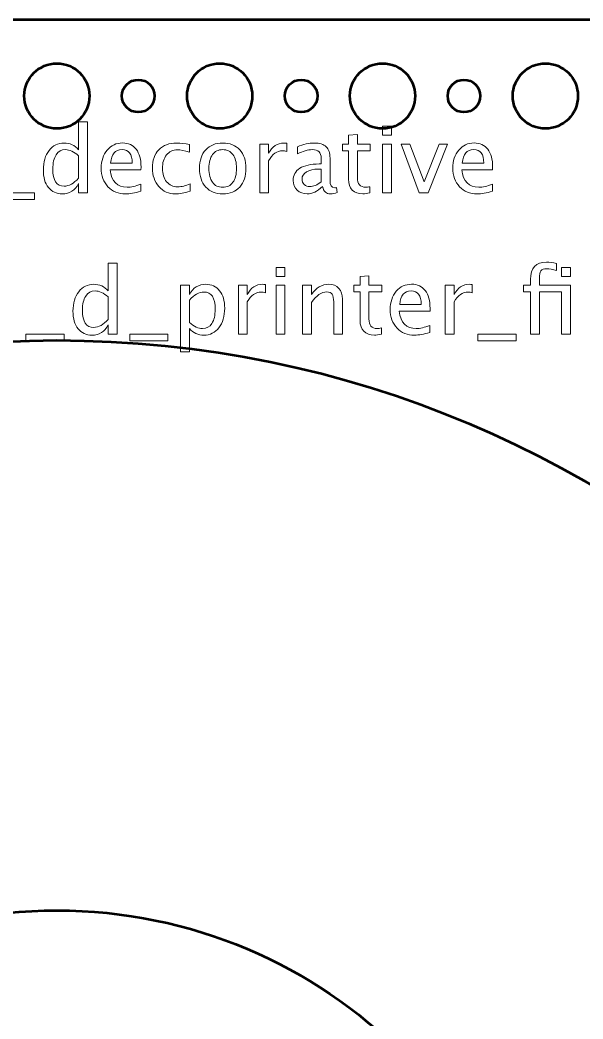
# Model space of a CAD drawing. Header units: centimetres. Extents: x -42.2 to 35.5, y -42.7 to 42.2.
# Drawn here: x -15.34 to -10.15, y -26.5 to -17.3 of the extents above; entities that cross this region are included whole.
import ezdxf

# ---------------------------------------------------------------- set-up
doc = ezdxf.new("R2010")
doc.units = ezdxf.units.CM
doc.header["$MEASUREMENT"] = 0
doc.layers.add('Layer 1', color=7, linetype='Continuous')

msp = doc.modelspace()

# ---------------------------------------------------------------- linework, layer by layer
at = {"layer": 'Layer 1', "lineweight": 53}
for centre, major_axis in [((-14.99999, -18.00001), (0, 0.30001)), ((-13.49999, -18.00001), (0, 0.30001)), ((-11.99999, -18.00001), (0, 0.30001)), ((-10.49999, -18.00001), (0, 0.30001)), ((-14.25, -18), (0, 0.15)), ((-12.75, -18), (0, 0.15)), ((-11.25, -18), (0, 0.15))]:
    msp.add_ellipse(centre, major_axis=major_axis, ratio=1, dxfattribs=at)
at = {"layer": 'Layer 1', "color": 5, "lineweight": 53}
for major_axis in [(0, 9.75), (0, 4.5)]:
    msp.add_ellipse((-15, -30), major_axis=major_axis, ratio=1, dxfattribs=at)
at = {"layer": 'Layer 1', "lineweight": 53}
msp.add_open_spline([(-27.7, -42.2), (-27.7, -42.2), (-27.7, -17.8), (-27.7, -17.8), (-27.7, -17.8), (-27.7, -17.52386), (-27.47614, -17.3), (-27.2, -17.3), (-27.2, -17.3), (-27.2, -17.3), (-2.8, -17.3), (-2.8, -17.3), (-2.8, -17.3), (-2.52386, -17.3), (-2.3, -17.52386), (-2.3, -17.8), (-2.3, -17.8), (-2.3, -17.8), (-2.3, -42.2), (-2.3, -42.2), (-2.3, -42.2), (-2.3, -42.47614), (-2.52386, -42.7), (-2.8, -42.7), (-2.8, -42.7), (-2.8, -42.7), (-27.2, -42.7), (-27.2, -42.7), (-27.2, -42.7), (-27.47614, -42.7), (-27.7, -42.47614), (-27.7, -42.2)], degree=3, knots=[0, 0, 0, 0, 0.1111111, 0.1111111, 0.1111111, 0.1111111, 0.2222222, 0.2222222, 0.2222222, 0.2222222, 0.3333333, 0.3333333, 0.3333333, 0.3333333, 0.4444444, 0.4444444, 0.4444444, 0.4444444, 0.5555556, 0.5555556, 0.5555556, 0.5555556, 0.6666667, 0.6666667, 0.6666667, 0.6666667, 0.7777778, 0.7777778, 0.7777778, 0.7777778, 1, 1, 1, 1], dxfattribs=at)
at = {"layer": 'Layer 1', "color": 5, "lineweight": 9}
for points, knots in [([(-14.80026, -18.89126), (-14.80026, -18.89126), (-14.80026, -18.80702), (-14.80026, -18.80702), (-14.80026, -18.80702), (-14.83342, -18.86995), (-14.88337, -18.90142), (-14.95012, -18.90142), (-14.95012, -18.90142), (-15.0043, -18.90142), (-15.04692, -18.88181), (-15.07796, -18.84244), (-15.07796, -18.84244), (-15.10901, -18.80307), (-15.12453, -18.7493), (-15.12453, -18.68114), (-15.12453, -18.68114), (-15.12453, -18.60664), (-15.10689, -18.54667), (-15.07175, -18.50123), (-15.07175, -18.50123), (-15.03648, -18.45593), (-14.99019, -18.43321), (-14.93276, -18.43321), (-14.93276, -18.43321), (-14.87956, -18.43321), (-14.83525, -18.45353), (-14.80026, -18.49431), (-14.80026, -18.49431), (-14.80026, -18.49431), (-14.80026, -18.23848), (-14.80026, -18.23848), (-14.80026, -18.23848), (-14.80026, -18.23848), (-14.71897, -18.23848), (-14.71897, -18.23848), (-14.71897, -18.23848), (-14.71897, -18.23848), (-14.71897, -18.89126), (-14.71897, -18.89126), (-14.71897, -18.89126), (-14.71897, -18.89126), (-14.80026, -18.89126), (-14.80026, -18.89126)], [0, 0, 0, 0, 0.0833333, 0.0833333, 0.0833333, 0.0833333, 0.1666667, 0.1666667, 0.1666667, 0.1666667, 0.25, 0.25, 0.25, 0.25, 0.3333333, 0.3333333, 0.3333333, 0.3333333, 0.4166667, 0.4166667, 0.4166667, 0.4166667, 0.5, 0.5, 0.5, 0.5, 0.5833333, 0.5833333, 0.5833333, 0.5833333, 0.6666667, 0.6666667, 0.6666667, 0.6666667, 0.75, 0.75, 0.75, 0.75, 0.8333333, 0.8333333, 0.8333333, 0.8333333, 1, 1, 1, 1]), ([(-12.00005, -18.3604), (-12.00005, -18.3604), (-12.00005, -18.27912), (-12.00005, -18.27912), (-12.00005, -18.27912), (-12.00005, -18.27912), (-11.91877, -18.27912), (-11.91877, -18.27912), (-11.91877, -18.27912), (-11.91877, -18.27912), (-11.91877, -18.3604), (-11.91877, -18.3604), (-11.91877, -18.3604), (-11.91877, -18.3604), (-12.00005, -18.3604), (-12.00005, -18.3604)], [0, 0, 0, 0, 0.2, 0.2, 0.2, 0.2, 0.4, 0.4, 0.4, 0.4, 0.6, 0.6, 0.6, 0.6, 1, 1, 1, 1]), ([(-12.11604, -18.89112), (-12.14116, -18.89803), (-12.16303, -18.90142), (-12.18151, -18.90142), (-12.18151, -18.90142), (-12.223, -18.90142), (-12.25532, -18.88957), (-12.27846, -18.86586), (-12.27846, -18.86586), (-12.30174, -18.84215), (-12.31331, -18.80927), (-12.31331, -18.76708), (-12.31331, -18.76708), (-12.31331, -18.76708), (-12.31331, -18.50349), (-12.31331, -18.50349), (-12.31331, -18.50349), (-12.31331, -18.50349), (-12.36948, -18.50349), (-12.36948, -18.50349), (-12.36948, -18.50349), (-12.36948, -18.50349), (-12.36948, -18.44252), (-12.36948, -18.44252), (-12.36948, -18.44252), (-12.36948, -18.44252), (-12.31331, -18.44252), (-12.31331, -18.44252), (-12.31331, -18.44252), (-12.31331, -18.44252), (-12.31331, -18.36139), (-12.31331, -18.36139), (-12.31331, -18.36139), (-12.31331, -18.36139), (-12.23203, -18.35362), (-12.23203, -18.35362), (-12.23203, -18.35362), (-12.23203, -18.35362), (-12.23203, -18.44252), (-12.23203, -18.44252), (-12.23203, -18.44252), (-12.23203, -18.44252), (-12.11435, -18.44252), (-12.11435, -18.44252), (-12.11435, -18.44252), (-12.11435, -18.44252), (-12.11435, -18.50349), (-12.11435, -18.50349), (-12.11435, -18.50349), (-12.11435, -18.50349), (-12.23203, -18.50349), (-12.23203, -18.50349), (-12.23203, -18.50349), (-12.23203, -18.50349), (-12.23203, -18.75241), (-12.23203, -18.75241), (-12.23203, -18.75241), (-12.23203, -18.81111), (-12.20649, -18.84046), (-12.15555, -18.84046), (-12.15555, -18.84046), (-12.14468, -18.84046), (-12.13156, -18.83863), (-12.11604, -18.8351), (-12.11604, -18.8351), (-12.11604, -18.8351), (-12.11604, -18.89112), (-12.11604, -18.89112)], [0, 0, 0, 0, 0.0555556, 0.0555556, 0.0555556, 0.0555556, 0.1111111, 0.1111111, 0.1111111, 0.1111111, 0.1666667, 0.1666667, 0.1666667, 0.1666667, 0.2222222, 0.2222222, 0.2222222, 0.2222222, 0.2777778, 0.2777778, 0.2777778, 0.2777778, 0.3333333, 0.3333333, 0.3333333, 0.3333333, 0.3888889, 0.3888889, 0.3888889, 0.3888889, 0.4444444, 0.4444444, 0.4444444, 0.4444444, 0.5, 0.5, 0.5, 0.5, 0.5555556, 0.5555556, 0.5555556, 0.5555556, 0.6111111, 0.6111111, 0.6111111, 0.6111111, 0.6666667, 0.6666667, 0.6666667, 0.6666667, 0.7222222, 0.7222222, 0.7222222, 0.7222222, 0.7777778, 0.7777778, 0.7777778, 0.7777778, 0.8333333, 0.8333333, 0.8333333, 0.8333333, 0.8888889, 0.8888889, 0.8888889, 0.8888889, 1, 1, 1, 1]), ([(-14.22678, -18.87687), (-14.28139, -18.89324), (-14.32809, -18.90142), (-14.36704, -18.90142), (-14.36704, -18.90142), (-14.4335, -18.90142), (-14.48755, -18.87941), (-14.52918, -18.83552), (-14.52918, -18.83552), (-14.57081, -18.79164), (-14.59169, -18.73477), (-14.59169, -18.66478), (-14.59169, -18.66478), (-14.59169, -18.5969), (-14.57335, -18.54116), (-14.53652, -18.49756), (-14.53652, -18.49756), (-14.49969, -18.4541), (-14.45255, -18.43236), (-14.39512, -18.43236), (-14.39512, -18.43236), (-14.34079, -18.43236), (-14.29874, -18.4517), (-14.26911, -18.49036), (-14.26911, -18.49036), (-14.23948, -18.52903), (-14.22466, -18.58378), (-14.22466, -18.65476), (-14.22466, -18.65476), (-14.22466, -18.65476), (-14.22508, -18.67959), (-14.22508, -18.67959), (-14.22508, -18.67959), (-14.22508, -18.67959), (-14.50872, -18.67959), (-14.50872, -18.67959), (-14.50872, -18.67959), (-14.49686, -18.78684), (-14.44451, -18.84046), (-14.3518, -18.84046), (-14.3518, -18.84046), (-14.31779, -18.84046), (-14.27616, -18.83086), (-14.22678, -18.81167), (-14.22678, -18.81167), (-14.22678, -18.81167), (-14.22678, -18.87687), (-14.22678, -18.87687)], [0, 0, 0, 0, 0.0769231, 0.0769231, 0.0769231, 0.0769231, 0.1538462, 0.1538462, 0.1538462, 0.1538462, 0.2307692, 0.2307692, 0.2307692, 0.2307692, 0.3076923, 0.3076923, 0.3076923, 0.3076923, 0.3846154, 0.3846154, 0.3846154, 0.3846154, 0.4615385, 0.4615385, 0.4615385, 0.4615385, 0.5384615, 0.5384615, 0.5384615, 0.5384615, 0.6153846, 0.6153846, 0.6153846, 0.6153846, 0.6923077, 0.6923077, 0.6923077, 0.6923077, 0.7692308, 0.7692308, 0.7692308, 0.7692308, 0.8461538, 0.8461538, 0.8461538, 0.8461538, 1, 1, 1, 1]), ([(-13.77283, -18.87771), (-13.82546, -18.89352), (-13.8709, -18.90142), (-13.90914, -18.90142), (-13.90914, -18.90142), (-13.96982, -18.90142), (-14.02005, -18.87898), (-14.05999, -18.83425), (-14.05999, -18.83425), (-14.09992, -18.78938), (-14.11996, -18.73279), (-14.11996, -18.66463), (-14.11996, -18.66463), (-14.11996, -18.59182), (-14.1002, -18.53495), (-14.06069, -18.49431), (-14.06069, -18.49431), (-14.02118, -18.45353), (-13.96601, -18.43321), (-13.89517, -18.43321), (-13.89517, -18.43321), (-13.86031, -18.43321), (-13.82109, -18.43801), (-13.77791, -18.4476), (-13.77791, -18.4476), (-13.77791, -18.4476), (-13.77791, -18.51619), (-13.77791, -18.51619), (-13.77791, -18.51619), (-13.82377, -18.50264), (-13.86116, -18.49587), (-13.88995, -18.49587), (-13.88995, -18.49587), (-13.93172, -18.49587), (-13.96516, -18.51153), (-13.99014, -18.54271), (-13.99014, -18.54271), (-14.01511, -18.5739), (-14.02767, -18.61553), (-14.02767, -18.66746), (-14.02767, -18.66746), (-14.02767, -18.71783), (-14.01469, -18.75847), (-13.98887, -18.78966), (-13.98887, -18.78966), (-13.96304, -18.8207), (-13.92932, -18.83623), (-13.88741, -18.83623), (-13.88741, -18.83623), (-13.8503, -18.83623), (-13.8122, -18.82663), (-13.77283, -18.80744), (-13.77283, -18.80744), (-13.77283, -18.80744), (-13.77283, -18.87771), (-13.77283, -18.87771)], [0, 0, 0, 0, 0.0666667, 0.0666667, 0.0666667, 0.0666667, 0.1333333, 0.1333333, 0.1333333, 0.1333333, 0.2, 0.2, 0.2, 0.2, 0.2666667, 0.2666667, 0.2666667, 0.2666667, 0.3333333, 0.3333333, 0.3333333, 0.3333333, 0.4, 0.4, 0.4, 0.4, 0.4666667, 0.4666667, 0.4666667, 0.4666667, 0.5333333, 0.5333333, 0.5333333, 0.5333333, 0.6, 0.6, 0.6, 0.6, 0.6666667, 0.6666667, 0.6666667, 0.6666667, 0.7333333, 0.7333333, 0.7333333, 0.7333333, 0.8, 0.8, 0.8, 0.8, 0.8666667, 0.8666667, 0.8666667, 0.8666667, 1, 1, 1, 1]), ([(-13.47211, -18.90142), (-13.53801, -18.90142), (-13.59022, -18.88039), (-13.62861, -18.83834), (-13.62861, -18.83834), (-13.66713, -18.79629), (-13.68632, -18.73914), (-13.68632, -18.66703), (-13.68632, -18.66703), (-13.68632, -18.59507), (-13.66713, -18.53806), (-13.62861, -18.49615), (-13.62861, -18.49615), (-13.59022, -18.45424), (-13.53801, -18.43321), (-13.47211, -18.43321), (-13.47211, -18.43321), (-13.40621, -18.43321), (-13.354, -18.45424), (-13.31562, -18.49615), (-13.31562, -18.49615), (-13.2771, -18.53806), (-13.2579, -18.59507), (-13.2579, -18.66703), (-13.2579, -18.66703), (-13.2579, -18.73914), (-13.2771, -18.79629), (-13.31562, -18.83834), (-13.31562, -18.83834), (-13.354, -18.88039), (-13.40621, -18.90142), (-13.47211, -18.90142)], [0, 0, 0, 0, 0.1111111, 0.1111111, 0.1111111, 0.1111111, 0.2222222, 0.2222222, 0.2222222, 0.2222222, 0.3333333, 0.3333333, 0.3333333, 0.3333333, 0.4444444, 0.4444444, 0.4444444, 0.4444444, 0.5555556, 0.5555556, 0.5555556, 0.5555556, 0.6666667, 0.6666667, 0.6666667, 0.6666667, 0.7777778, 0.7777778, 0.7777778, 0.7777778, 1, 1, 1, 1]), ([(-13.13062, -18.89126), (-13.13062, -18.89126), (-13.13062, -18.44252), (-13.13062, -18.44252), (-13.13062, -18.44252), (-13.13062, -18.44252), (-13.04934, -18.44252), (-13.04934, -18.44252), (-13.04934, -18.44252), (-13.04934, -18.44252), (-13.04934, -18.52733), (-13.04934, -18.52733), (-13.04934, -18.52733), (-13.01702, -18.46454), (-12.97018, -18.43321), (-12.90865, -18.43321), (-12.90865, -18.43321), (-12.90033, -18.43321), (-12.89158, -18.43392), (-12.88255, -18.43533), (-12.88255, -18.43533), (-12.88255, -18.43533), (-12.88255, -18.51139), (-12.88255, -18.51139), (-12.88255, -18.51139), (-12.89666, -18.50673), (-12.90907, -18.50433), (-12.9198, -18.50433), (-12.9198, -18.50433), (-12.97145, -18.50433), (-13.01463, -18.53481), (-13.04934, -18.59591), (-13.04934, -18.59591), (-13.04934, -18.59591), (-13.04934, -18.89126), (-13.04934, -18.89126), (-13.04934, -18.89126), (-13.04934, -18.89126), (-13.13062, -18.89126), (-13.13062, -18.89126)], [0, 0, 0, 0, 0.0909091, 0.0909091, 0.0909091, 0.0909091, 0.1818182, 0.1818182, 0.1818182, 0.1818182, 0.2727273, 0.2727273, 0.2727273, 0.2727273, 0.3636364, 0.3636364, 0.3636364, 0.3636364, 0.4545455, 0.4545455, 0.4545455, 0.4545455, 0.5454545, 0.5454545, 0.5454545, 0.5454545, 0.6363636, 0.6363636, 0.6363636, 0.6363636, 0.7272727, 0.7272727, 0.7272727, 0.7272727, 0.8181818, 0.8181818, 0.8181818, 0.8181818, 1, 1, 1, 1]), ([(-12.55292, -18.83411), (-12.60174, -18.87898), (-12.64873, -18.90142), (-12.69389, -18.90142), (-12.69389, -18.90142), (-12.731, -18.90142), (-12.7619, -18.88985), (-12.78632, -18.86657), (-12.78632, -18.86657), (-12.81087, -18.84328), (-12.82315, -18.81393), (-12.82315, -18.77851), (-12.82315, -18.77851), (-12.82315, -18.72955), (-12.80254, -18.69187), (-12.76134, -18.66562), (-12.76134, -18.66562), (-12.72013, -18.63938), (-12.66101, -18.62625), (-12.58396, -18.62625), (-12.58396, -18.62625), (-12.58396, -18.62625), (-12.56491, -18.62625), (-12.56491, -18.62625), (-12.56491, -18.62625), (-12.56491, -18.62625), (-12.56491, -18.57221), (-12.56491, -18.57221), (-12.56491, -18.57221), (-12.56491, -18.52014), (-12.59201, -18.49417), (-12.64633, -18.49417), (-12.64633, -18.49417), (-12.68838, -18.49417), (-12.73439, -18.50744), (-12.7842, -18.53397), (-12.7842, -18.53397), (-12.7842, -18.53397), (-12.7842, -18.46708), (-12.7842, -18.46708), (-12.7842, -18.46708), (-12.72945, -18.4445), (-12.6778, -18.43321), (-12.6294, -18.43321), (-12.6294, -18.43321), (-12.57959, -18.43321), (-12.54276, -18.4445), (-12.51919, -18.46722), (-12.51919, -18.46722), (-12.49549, -18.48994), (-12.48363, -18.52493), (-12.48363, -18.57221), (-12.48363, -18.57221), (-12.48363, -18.57221), (-12.48363, -18.77498), (-12.48363, -18.77498), (-12.48363, -18.77498), (-12.48363, -18.82141), (-12.46938, -18.84469), (-12.44073, -18.84469), (-12.44073, -18.84469), (-12.43721, -18.84469), (-12.43198, -18.84413), (-12.42507, -18.843), (-12.42507, -18.843), (-12.42507, -18.843), (-12.41928, -18.88816), (-12.41928, -18.88816), (-12.41928, -18.88816), (-12.43777, -18.89705), (-12.45809, -18.90142), (-12.48039, -18.90142), (-12.48039, -18.90142), (-12.51835, -18.90142), (-12.54248, -18.87898), (-12.55292, -18.83411)], [0, 0, 0, 0, 0.05, 0.05, 0.05, 0.05, 0.1, 0.1, 0.1, 0.1, 0.15, 0.15, 0.15, 0.15, 0.2, 0.2, 0.2, 0.2, 0.25, 0.25, 0.25, 0.25, 0.3, 0.3, 0.3, 0.3, 0.35, 0.35, 0.35, 0.35, 0.4, 0.4, 0.4, 0.4, 0.45, 0.45, 0.45, 0.45, 0.5, 0.5, 0.5, 0.5, 0.55, 0.55, 0.55, 0.55, 0.6, 0.6, 0.6, 0.6, 0.65, 0.65, 0.65, 0.65, 0.7, 0.7, 0.7, 0.7, 0.75, 0.75, 0.75, 0.75, 0.8, 0.8, 0.8, 0.8, 0.85, 0.85, 0.85, 0.85, 0.9, 0.9, 0.9, 0.9, 1, 1, 1, 1]), ([(-12.00005, -18.89126), (-12.00005, -18.89126), (-12.00005, -18.44252), (-12.00005, -18.44252), (-12.00005, -18.44252), (-12.00005, -18.44252), (-11.91877, -18.44252), (-11.91877, -18.44252), (-11.91877, -18.44252), (-11.91877, -18.44252), (-11.91877, -18.89126), (-11.91877, -18.89126), (-11.91877, -18.89126), (-11.91877, -18.89126), (-12.00005, -18.89126), (-12.00005, -18.89126)], [0, 0, 0, 0, 0.2, 0.2, 0.2, 0.2, 0.4, 0.4, 0.4, 0.4, 0.6, 0.6, 0.6, 0.6, 1, 1, 1, 1]), ([(-11.66194, -18.89126), (-11.66194, -18.89126), (-11.82902, -18.44252), (-11.82902, -18.44252), (-11.82902, -18.44252), (-11.82902, -18.44252), (-11.74774, -18.44252), (-11.74774, -18.44252), (-11.74774, -18.44252), (-11.74774, -18.44252), (-11.61749, -18.79121), (-11.61749, -18.79121), (-11.61749, -18.79121), (-11.61749, -18.79121), (-11.47963, -18.44252), (-11.47963, -18.44252), (-11.47963, -18.44252), (-11.47963, -18.44252), (-11.40314, -18.44252), (-11.40314, -18.44252), (-11.40314, -18.44252), (-11.40314, -18.44252), (-11.58052, -18.89126), (-11.58052, -18.89126), (-11.58052, -18.89126), (-11.58052, -18.89126), (-11.66194, -18.89126), (-11.66194, -18.89126)], [0, 0, 0, 0, 0.125, 0.125, 0.125, 0.125, 0.25, 0.25, 0.25, 0.25, 0.375, 0.375, 0.375, 0.375, 0.5, 0.5, 0.5, 0.5, 0.625, 0.625, 0.625, 0.625, 0.75, 0.75, 0.75, 0.75, 1, 1, 1, 1]), ([(-10.98787, -18.87687), (-11.04248, -18.89324), (-11.08918, -18.90142), (-11.12813, -18.90142), (-11.12813, -18.90142), (-11.19459, -18.90142), (-11.24864, -18.87941), (-11.29027, -18.83552), (-11.29027, -18.83552), (-11.3319, -18.79164), (-11.35278, -18.73477), (-11.35278, -18.66478), (-11.35278, -18.66478), (-11.35278, -18.5969), (-11.33444, -18.54116), (-11.29761, -18.49756), (-11.29761, -18.49756), (-11.26078, -18.4541), (-11.21364, -18.43236), (-11.15621, -18.43236), (-11.15621, -18.43236), (-11.10188, -18.43236), (-11.05983, -18.4517), (-11.0302, -18.49036), (-11.0302, -18.49036), (-11.00057, -18.52903), (-10.98575, -18.58378), (-10.98575, -18.65476), (-10.98575, -18.65476), (-10.98575, -18.65476), (-10.98617, -18.67959), (-10.98617, -18.67959), (-10.98617, -18.67959), (-10.98617, -18.67959), (-11.26981, -18.67959), (-11.26981, -18.67959), (-11.26981, -18.67959), (-11.25795, -18.78684), (-11.2056, -18.84046), (-11.11289, -18.84046), (-11.11289, -18.84046), (-11.07888, -18.84046), (-11.03725, -18.83086), (-10.98787, -18.81167), (-10.98787, -18.81167), (-10.98787, -18.81167), (-10.98787, -18.87687), (-10.98787, -18.87687)], [0, 0, 0, 0, 0.0769231, 0.0769231, 0.0769231, 0.0769231, 0.1538462, 0.1538462, 0.1538462, 0.1538462, 0.2307692, 0.2307692, 0.2307692, 0.2307692, 0.3076923, 0.3076923, 0.3076923, 0.3076923, 0.3846154, 0.3846154, 0.3846154, 0.3846154, 0.4615385, 0.4615385, 0.4615385, 0.4615385, 0.5384615, 0.5384615, 0.5384615, 0.5384615, 0.6153846, 0.6153846, 0.6153846, 0.6153846, 0.6923077, 0.6923077, 0.6923077, 0.6923077, 0.7692308, 0.7692308, 0.7692308, 0.7692308, 0.8461538, 0.8461538, 0.8461538, 0.8461538, 1, 1, 1, 1]), ([(-14.80026, -18.54991), (-14.84245, -18.5128), (-14.88238, -18.49417), (-14.9202, -18.49417), (-14.9202, -18.49417), (-14.95745, -18.49417), (-14.98624, -18.50969), (-15.0067, -18.54088), (-15.0067, -18.54088), (-15.02716, -18.57192), (-15.03732, -18.61595), (-15.03732, -18.67296), (-15.03732, -18.67296), (-15.03732, -18.77781), (-15.00261, -18.8303), (-14.93304, -18.8303), (-14.93304, -18.8303), (-14.88789, -18.8303), (-14.84358, -18.80561), (-14.80026, -18.75636), (-14.80026, -18.75636), (-14.80026, -18.75636), (-14.80026, -18.54991), (-14.80026, -18.54991)], [0, 0, 0, 0, 0.1428571, 0.1428571, 0.1428571, 0.1428571, 0.2857143, 0.2857143, 0.2857143, 0.2857143, 0.4285714, 0.4285714, 0.4285714, 0.4285714, 0.5714286, 0.5714286, 0.5714286, 0.5714286, 0.7142857, 0.7142857, 0.7142857, 0.7142857, 1, 1, 1, 1]), ([(-14.50448, -18.61863), (-14.50448, -18.61863), (-14.30636, -18.61863), (-14.30636, -18.61863), (-14.30636, -18.61863), (-14.30636, -18.53509), (-14.33755, -18.49333), (-14.39978, -18.49333), (-14.39978, -18.49333), (-14.46243, -18.49333), (-14.49729, -18.53509), (-14.50448, -18.61863)], [0, 0, 0, 0, 0.25, 0.25, 0.25, 0.25, 0.5, 0.5, 0.5, 0.5, 1, 1, 1, 1]), ([(-13.47225, -18.84046), (-13.43204, -18.84046), (-13.40071, -18.82536), (-13.37841, -18.79502), (-13.37841, -18.79502), (-13.35626, -18.76482), (-13.34511, -18.72207), (-13.34511, -18.66703), (-13.34511, -18.66703), (-13.34511, -18.61214), (-13.35626, -18.56953), (-13.37841, -18.53933), (-13.37841, -18.53933), (-13.40071, -18.50927), (-13.43204, -18.49417), (-13.47225, -18.49417), (-13.47225, -18.49417), (-13.51261, -18.49417), (-13.54394, -18.50927), (-13.56595, -18.53933), (-13.56595, -18.53933), (-13.58811, -18.56953), (-13.59911, -18.61214), (-13.59911, -18.66703), (-13.59911, -18.66703), (-13.59911, -18.72207), (-13.58811, -18.76482), (-13.56595, -18.79502), (-13.56595, -18.79502), (-13.54394, -18.82536), (-13.51261, -18.84046), (-13.47225, -18.84046)], [0, 0, 0, 0, 0.1111111, 0.1111111, 0.1111111, 0.1111111, 0.2222222, 0.2222222, 0.2222222, 0.2222222, 0.3333333, 0.3333333, 0.3333333, 0.3333333, 0.4444444, 0.4444444, 0.4444444, 0.4444444, 0.5555556, 0.5555556, 0.5555556, 0.5555556, 0.6666667, 0.6666667, 0.6666667, 0.6666667, 0.7777778, 0.7777778, 0.7777778, 0.7777778, 1, 1, 1, 1]), ([(-11.26557, -18.61863), (-11.26557, -18.61863), (-11.06745, -18.61863), (-11.06745, -18.61863), (-11.06745, -18.61863), (-11.06745, -18.53509), (-11.09864, -18.49333), (-11.16087, -18.49333), (-11.16087, -18.49333), (-11.22352, -18.49333), (-11.25838, -18.53509), (-11.26557, -18.61863)], [0, 0, 0, 0, 0.25, 0.25, 0.25, 0.25, 0.5, 0.5, 0.5, 0.5, 1, 1, 1, 1]), ([(-12.56491, -18.7898), (-12.56491, -18.7898), (-12.56491, -18.67451), (-12.56491, -18.67451), (-12.56491, -18.67451), (-12.56491, -18.67451), (-12.59102, -18.67367), (-12.59102, -18.67367), (-12.59102, -18.67367), (-12.63617, -18.67367), (-12.67258, -18.68199), (-12.70038, -18.69864), (-12.70038, -18.69864), (-12.72804, -18.71543), (-12.74187, -18.73759), (-12.74187, -18.76525), (-12.74187, -18.76525), (-12.74187, -18.78458), (-12.73495, -18.80095), (-12.72126, -18.81435), (-12.72126, -18.81435), (-12.70743, -18.82776), (-12.69064, -18.83453), (-12.67075, -18.83453), (-12.67075, -18.83453), (-12.63688, -18.83453), (-12.6016, -18.81958), (-12.56491, -18.7898)], [0, 0, 0, 0, 0.125, 0.125, 0.125, 0.125, 0.25, 0.25, 0.25, 0.25, 0.375, 0.375, 0.375, 0.375, 0.5, 0.5, 0.5, 0.5, 0.625, 0.625, 0.625, 0.625, 0.75, 0.75, 0.75, 0.75, 1, 1, 1, 1]), ([(-15.55803, -18.95222), (-15.55803, -18.95222), (-15.55803, -18.89126), (-15.55803, -18.89126), (-15.55803, -18.89126), (-15.55803, -18.89126), (-15.20582, -18.89126), (-15.20582, -18.89126), (-15.20582, -18.89126), (-15.20582, -18.89126), (-15.20582, -18.95222), (-15.20582, -18.95222), (-15.20582, -18.95222), (-15.20582, -18.95222), (-15.55803, -18.95222), (-15.55803, -18.95222)], [0, 0, 0, 0, 0.2, 0.2, 0.2, 0.2, 0.4, 0.4, 0.4, 0.4, 0.6, 0.6, 0.6, 0.6, 1, 1, 1, 1]), ([(-14.52728, -20.1923), (-14.52728, -20.1923), (-14.52728, -20.10806), (-14.52728, -20.10806), (-14.52728, -20.10806), (-14.56044, -20.17099), (-14.61039, -20.20246), (-14.67714, -20.20246), (-14.67714, -20.20246), (-14.73132, -20.20246), (-14.77394, -20.18285), (-14.80498, -20.14348), (-14.80498, -20.14348), (-14.83603, -20.10411), (-14.85155, -20.05034), (-14.85155, -19.98218), (-14.85155, -19.98218), (-14.85155, -19.90768), (-14.83391, -19.84771), (-14.79877, -19.80227), (-14.79877, -19.80227), (-14.7635, -19.75697), (-14.71721, -19.73425), (-14.65978, -19.73425), (-14.65978, -19.73425), (-14.60658, -19.73425), (-14.56227, -19.75457), (-14.52728, -19.79535), (-14.52728, -19.79535), (-14.52728, -19.79535), (-14.52728, -19.53952), (-14.52728, -19.53952), (-14.52728, -19.53952), (-14.52728, -19.53952), (-14.44599, -19.53952), (-14.44599, -19.53952), (-14.44599, -19.53952), (-14.44599, -19.53952), (-14.44599, -20.1923), (-14.44599, -20.1923), (-14.44599, -20.1923), (-14.44599, -20.1923), (-14.52728, -20.1923), (-14.52728, -20.1923)], [0, 0, 0, 0, 0.0833333, 0.0833333, 0.0833333, 0.0833333, 0.1666667, 0.1666667, 0.1666667, 0.1666667, 0.25, 0.25, 0.25, 0.25, 0.3333333, 0.3333333, 0.3333333, 0.3333333, 0.4166667, 0.4166667, 0.4166667, 0.4166667, 0.5, 0.5, 0.5, 0.5, 0.5833333, 0.5833333, 0.5833333, 0.5833333, 0.6666667, 0.6666667, 0.6666667, 0.6666667, 0.75, 0.75, 0.75, 0.75, 0.8333333, 0.8333333, 0.8333333, 0.8333333, 1, 1, 1, 1]), ([(-12.98056, -19.66144), (-12.98056, -19.66144), (-12.98056, -19.58016), (-12.98056, -19.58016), (-12.98056, -19.58016), (-12.98056, -19.58016), (-12.89928, -19.58016), (-12.89928, -19.58016), (-12.89928, -19.58016), (-12.89928, -19.58016), (-12.89928, -19.66144), (-12.89928, -19.66144), (-12.89928, -19.66144), (-12.89928, -19.66144), (-12.98056, -19.66144), (-12.98056, -19.66144)], [0, 0, 0, 0, 0.2, 0.2, 0.2, 0.2, 0.4, 0.4, 0.4, 0.4, 0.6, 0.6, 0.6, 0.6, 1, 1, 1, 1]), ([(-10.63698, -20.1923), (-10.63698, -20.1923), (-10.63698, -19.80453), (-10.63698, -19.80453), (-10.63698, -19.80453), (-10.63698, -19.80453), (-10.70062, -19.80453), (-10.70062, -19.80453), (-10.70062, -19.80453), (-10.70062, -19.80453), (-10.70062, -19.74356), (-10.70062, -19.74356), (-10.70062, -19.74356), (-10.70062, -19.74356), (-10.63698, -19.74356), (-10.63698, -19.74356), (-10.63698, -19.74356), (-10.63698, -19.74356), (-10.63698, -19.6898), (-10.63698, -19.6898), (-10.63698, -19.6898), (-10.63698, -19.58284), (-10.58815, -19.52936), (-10.49051, -19.52936), (-10.49051, -19.52936), (-10.46313, -19.52936), (-10.43209, -19.53387), (-10.39737, -19.5429), (-10.39737, -19.5429), (-10.39737, -19.5429), (-10.39737, -19.6081), (-10.39737, -19.6081), (-10.39737, -19.6081), (-10.4342, -19.59624), (-10.46369, -19.59032), (-10.48585, -19.59032), (-10.48585, -19.59032), (-10.5128, -19.59032), (-10.53115, -19.59667), (-10.54088, -19.60951), (-10.54088, -19.60951), (-10.55076, -19.62235), (-10.5557, -19.6462), (-10.5557, -19.68105), (-10.5557, -19.68105), (-10.5557, -19.68105), (-10.5557, -19.74356), (-10.5557, -19.74356), (-10.5557, -19.74356), (-10.5557, -19.74356), (-10.26952, -19.74356), (-10.26952, -19.74356), (-10.26952, -19.74356), (-10.26952, -19.74356), (-10.26952, -20.1923), (-10.26952, -20.1923), (-10.26952, -20.1923), (-10.26952, -20.1923), (-10.35081, -20.1923), (-10.35081, -20.1923), (-10.35081, -20.1923), (-10.35081, -20.1923), (-10.35081, -19.80453), (-10.35081, -19.80453), (-10.35081, -19.80453), (-10.35081, -19.80453), (-10.5557, -19.80453), (-10.5557, -19.80453), (-10.5557, -19.80453), (-10.5557, -19.80453), (-10.5557, -20.1923), (-10.5557, -20.1923), (-10.5557, -20.1923), (-10.5557, -20.1923), (-10.63698, -20.1923), (-10.63698, -20.1923)], [0, 0, 0, 0, 0.05, 0.05, 0.05, 0.05, 0.1, 0.1, 0.1, 0.1, 0.15, 0.15, 0.15, 0.15, 0.2, 0.2, 0.2, 0.2, 0.25, 0.25, 0.25, 0.25, 0.3, 0.3, 0.3, 0.3, 0.35, 0.35, 0.35, 0.35, 0.4, 0.4, 0.4, 0.4, 0.45, 0.45, 0.45, 0.45, 0.5, 0.5, 0.5, 0.5, 0.55, 0.55, 0.55, 0.55, 0.6, 0.6, 0.6, 0.6, 0.65, 0.65, 0.65, 0.65, 0.7, 0.7, 0.7, 0.7, 0.75, 0.75, 0.75, 0.75, 0.8, 0.8, 0.8, 0.8, 0.85, 0.85, 0.85, 0.85, 0.9, 0.9, 0.9, 0.9, 1, 1, 1, 1]), ([(-10.35081, -19.66144), (-10.35081, -19.66144), (-10.35081, -19.58016), (-10.35081, -19.58016), (-10.35081, -19.58016), (-10.35081, -19.58016), (-10.26952, -19.58016), (-10.26952, -19.58016), (-10.26952, -19.58016), (-10.26952, -19.58016), (-10.26952, -19.66144), (-10.26952, -19.66144), (-10.26952, -19.66144), (-10.26952, -19.66144), (-10.35081, -19.66144), (-10.35081, -19.66144)], [0, 0, 0, 0, 0.2, 0.2, 0.2, 0.2, 0.4, 0.4, 0.4, 0.4, 0.6, 0.6, 0.6, 0.6, 1, 1, 1, 1]), ([(-12.00971, -20.19216), (-12.03483, -20.19907), (-12.0567, -20.20246), (-12.07518, -20.20246), (-12.07518, -20.20246), (-12.11667, -20.20246), (-12.14899, -20.19061), (-12.17213, -20.1669), (-12.17213, -20.1669), (-12.19541, -20.14319), (-12.20698, -20.11031), (-12.20698, -20.06812), (-12.20698, -20.06812), (-12.20698, -20.06812), (-12.20698, -19.80453), (-12.20698, -19.80453), (-12.20698, -19.80453), (-12.20698, -19.80453), (-12.26315, -19.80453), (-12.26315, -19.80453), (-12.26315, -19.80453), (-12.26315, -19.80453), (-12.26315, -19.74356), (-12.26315, -19.74356), (-12.26315, -19.74356), (-12.26315, -19.74356), (-12.20698, -19.74356), (-12.20698, -19.74356), (-12.20698, -19.74356), (-12.20698, -19.74356), (-12.20698, -19.66243), (-12.20698, -19.66243), (-12.20698, -19.66243), (-12.20698, -19.66243), (-12.1257, -19.65466), (-12.1257, -19.65466), (-12.1257, -19.65466), (-12.1257, -19.65466), (-12.1257, -19.74356), (-12.1257, -19.74356), (-12.1257, -19.74356), (-12.1257, -19.74356), (-12.00802, -19.74356), (-12.00802, -19.74356), (-12.00802, -19.74356), (-12.00802, -19.74356), (-12.00802, -19.80453), (-12.00802, -19.80453), (-12.00802, -19.80453), (-12.00802, -19.80453), (-12.1257, -19.80453), (-12.1257, -19.80453), (-12.1257, -19.80453), (-12.1257, -19.80453), (-12.1257, -20.05345), (-12.1257, -20.05345), (-12.1257, -20.05345), (-12.1257, -20.11215), (-12.10016, -20.1415), (-12.04922, -20.1415), (-12.04922, -20.1415), (-12.03835, -20.1415), (-12.02523, -20.13967), (-12.00971, -20.13614), (-12.00971, -20.13614), (-12.00971, -20.13614), (-12.00971, -20.19216), (-12.00971, -20.19216)], [0, 0, 0, 0, 0.0555556, 0.0555556, 0.0555556, 0.0555556, 0.1111111, 0.1111111, 0.1111111, 0.1111111, 0.1666667, 0.1666667, 0.1666667, 0.1666667, 0.2222222, 0.2222222, 0.2222222, 0.2222222, 0.2777778, 0.2777778, 0.2777778, 0.2777778, 0.3333333, 0.3333333, 0.3333333, 0.3333333, 0.3888889, 0.3888889, 0.3888889, 0.3888889, 0.4444444, 0.4444444, 0.4444444, 0.4444444, 0.5, 0.5, 0.5, 0.5, 0.5555556, 0.5555556, 0.5555556, 0.5555556, 0.6111111, 0.6111111, 0.6111111, 0.6111111, 0.6666667, 0.6666667, 0.6666667, 0.6666667, 0.7222222, 0.7222222, 0.7222222, 0.7222222, 0.7777778, 0.7777778, 0.7777778, 0.7777778, 0.8333333, 0.8333333, 0.8333333, 0.8333333, 0.8888889, 0.8888889, 0.8888889, 0.8888889, 1, 1, 1, 1]), ([(-13.85982, -20.35571), (-13.85982, -20.35571), (-13.85982, -19.74356), (-13.85982, -19.74356), (-13.85982, -19.74356), (-13.85982, -19.74356), (-13.77854, -19.74356), (-13.77854, -19.74356), (-13.77854, -19.74356), (-13.77854, -19.74356), (-13.77854, -19.82837), (-13.77854, -19.82837), (-13.77854, -19.82837), (-13.74524, -19.76558), (-13.69514, -19.73425), (-13.6284, -19.73425), (-13.6284, -19.73425), (-13.57435, -19.73425), (-13.53188, -19.75387), (-13.50083, -19.79324), (-13.50083, -19.79324), (-13.46979, -19.83261), (-13.45426, -19.88637), (-13.45426, -19.95453), (-13.45426, -19.95453), (-13.45426, -20.02875), (-13.4719, -20.08872), (-13.50704, -20.13416), (-13.50704, -20.13416), (-13.54218, -20.17974), (-13.58846, -20.20246), (-13.64575, -20.20246), (-13.64575, -20.20246), (-13.69895, -20.20246), (-13.74326, -20.18214), (-13.77854, -20.14136), (-13.77854, -20.14136), (-13.77854, -20.14136), (-13.77854, -20.35571), (-13.77854, -20.35571), (-13.77854, -20.35571), (-13.77854, -20.35571), (-13.85982, -20.35571), (-13.85982, -20.35571)], [0, 0, 0, 0, 0.0833333, 0.0833333, 0.0833333, 0.0833333, 0.1666667, 0.1666667, 0.1666667, 0.1666667, 0.25, 0.25, 0.25, 0.25, 0.3333333, 0.3333333, 0.3333333, 0.3333333, 0.4166667, 0.4166667, 0.4166667, 0.4166667, 0.5, 0.5, 0.5, 0.5, 0.5833333, 0.5833333, 0.5833333, 0.5833333, 0.6666667, 0.6666667, 0.6666667, 0.6666667, 0.75, 0.75, 0.75, 0.75, 0.8333333, 0.8333333, 0.8333333, 0.8333333, 1, 1, 1, 1]), ([(-13.32698, -20.1923), (-13.32698, -20.1923), (-13.32698, -19.74356), (-13.32698, -19.74356), (-13.32698, -19.74356), (-13.32698, -19.74356), (-13.2457, -19.74356), (-13.2457, -19.74356), (-13.2457, -19.74356), (-13.2457, -19.74356), (-13.2457, -19.82837), (-13.2457, -19.82837), (-13.2457, -19.82837), (-13.21338, -19.76558), (-13.16654, -19.73425), (-13.10501, -19.73425), (-13.10501, -19.73425), (-13.09669, -19.73425), (-13.08794, -19.73496), (-13.07891, -19.73637), (-13.07891, -19.73637), (-13.07891, -19.73637), (-13.07891, -19.81243), (-13.07891, -19.81243), (-13.07891, -19.81243), (-13.09302, -19.80777), (-13.10543, -19.80537), (-13.11616, -19.80537), (-13.11616, -19.80537), (-13.16781, -19.80537), (-13.21099, -19.83585), (-13.2457, -19.89695), (-13.2457, -19.89695), (-13.2457, -19.89695), (-13.2457, -20.1923), (-13.2457, -20.1923), (-13.2457, -20.1923), (-13.2457, -20.1923), (-13.32698, -20.1923), (-13.32698, -20.1923)], [0, 0, 0, 0, 0.0909091, 0.0909091, 0.0909091, 0.0909091, 0.1818182, 0.1818182, 0.1818182, 0.1818182, 0.2727273, 0.2727273, 0.2727273, 0.2727273, 0.3636364, 0.3636364, 0.3636364, 0.3636364, 0.4545455, 0.4545455, 0.4545455, 0.4545455, 0.5454545, 0.5454545, 0.5454545, 0.5454545, 0.6363636, 0.6363636, 0.6363636, 0.6363636, 0.7272727, 0.7272727, 0.7272727, 0.7272727, 0.8181818, 0.8181818, 0.8181818, 0.8181818, 1, 1, 1, 1]), ([(-12.98056, -20.1923), (-12.98056, -20.1923), (-12.98056, -19.74356), (-12.98056, -19.74356), (-12.98056, -19.74356), (-12.98056, -19.74356), (-12.89928, -19.74356), (-12.89928, -19.74356), (-12.89928, -19.74356), (-12.89928, -19.74356), (-12.89928, -20.1923), (-12.89928, -20.1923), (-12.89928, -20.1923), (-12.89928, -20.1923), (-12.98056, -20.1923), (-12.98056, -20.1923)], [0, 0, 0, 0, 0.2, 0.2, 0.2, 0.2, 0.4, 0.4, 0.4, 0.4, 0.6, 0.6, 0.6, 0.6, 1, 1, 1, 1]), ([(-12.73587, -20.1923), (-12.73587, -20.1923), (-12.73587, -19.74356), (-12.73587, -19.74356), (-12.73587, -19.74356), (-12.73587, -19.74356), (-12.65459, -19.74356), (-12.65459, -19.74356), (-12.65459, -19.74356), (-12.65459, -19.74356), (-12.65459, -19.82837), (-12.65459, -19.82837), (-12.65459, -19.82837), (-12.61155, -19.76558), (-12.55877, -19.73425), (-12.4964, -19.73425), (-12.4964, -19.73425), (-12.45717, -19.73425), (-12.42599, -19.74653), (-12.40299, -19.77122), (-12.40299, -19.77122), (-12.37999, -19.79578), (-12.36841, -19.82894), (-12.36841, -19.87042), (-12.36841, -19.87042), (-12.36841, -19.87042), (-12.36841, -20.1923), (-12.36841, -20.1923), (-12.36841, -20.1923), (-12.36841, -20.1923), (-12.4497, -20.1923), (-12.4497, -20.1923), (-12.4497, -20.1923), (-12.4497, -20.1923), (-12.4497, -19.89695), (-12.4497, -19.89695), (-12.4497, -19.89695), (-12.4497, -19.86365), (-12.45463, -19.83994), (-12.46437, -19.82583), (-12.46437, -19.82583), (-12.47425, -19.81158), (-12.49048, -19.80453), (-12.5132, -19.80453), (-12.5132, -19.80453), (-12.56315, -19.80453), (-12.61028, -19.83712), (-12.65459, -19.90232), (-12.65459, -19.90232), (-12.65459, -19.90232), (-12.65459, -20.1923), (-12.65459, -20.1923), (-12.65459, -20.1923), (-12.65459, -20.1923), (-12.73587, -20.1923), (-12.73587, -20.1923)], [0, 0, 0, 0, 0.0666667, 0.0666667, 0.0666667, 0.0666667, 0.1333333, 0.1333333, 0.1333333, 0.1333333, 0.2, 0.2, 0.2, 0.2, 0.2666667, 0.2666667, 0.2666667, 0.2666667, 0.3333333, 0.3333333, 0.3333333, 0.3333333, 0.4, 0.4, 0.4, 0.4, 0.4666667, 0.4666667, 0.4666667, 0.4666667, 0.5333333, 0.5333333, 0.5333333, 0.5333333, 0.6, 0.6, 0.6, 0.6, 0.6666667, 0.6666667, 0.6666667, 0.6666667, 0.7333333, 0.7333333, 0.7333333, 0.7333333, 0.8, 0.8, 0.8, 0.8, 0.8666667, 0.8666667, 0.8666667, 0.8666667, 1, 1, 1, 1]), ([(-11.56437, -20.17791), (-11.61898, -20.19428), (-11.66568, -20.20246), (-11.70463, -20.20246), (-11.70463, -20.20246), (-11.77109, -20.20246), (-11.82514, -20.18045), (-11.86677, -20.13656), (-11.86677, -20.13656), (-11.9084, -20.09268), (-11.92928, -20.03581), (-11.92928, -19.96582), (-11.92928, -19.96582), (-11.92928, -19.89794), (-11.91094, -19.8422), (-11.87411, -19.7986), (-11.87411, -19.7986), (-11.83728, -19.75514), (-11.79014, -19.7334), (-11.73271, -19.7334), (-11.73271, -19.7334), (-11.67838, -19.7334), (-11.63633, -19.75274), (-11.6067, -19.7914), (-11.6067, -19.7914), (-11.57707, -19.83007), (-11.56225, -19.88482), (-11.56225, -19.9558), (-11.56225, -19.9558), (-11.56225, -19.9558), (-11.56267, -19.98063), (-11.56267, -19.98063), (-11.56267, -19.98063), (-11.56267, -19.98063), (-11.84631, -19.98063), (-11.84631, -19.98063), (-11.84631, -19.98063), (-11.83445, -20.08788), (-11.7821, -20.1415), (-11.68939, -20.1415), (-11.68939, -20.1415), (-11.65538, -20.1415), (-11.61375, -20.1319), (-11.56437, -20.11271), (-11.56437, -20.11271), (-11.56437, -20.11271), (-11.56437, -20.17791), (-11.56437, -20.17791)], [0, 0, 0, 0, 0.0769231, 0.0769231, 0.0769231, 0.0769231, 0.1538462, 0.1538462, 0.1538462, 0.1538462, 0.2307692, 0.2307692, 0.2307692, 0.2307692, 0.3076923, 0.3076923, 0.3076923, 0.3076923, 0.3846154, 0.3846154, 0.3846154, 0.3846154, 0.4615385, 0.4615385, 0.4615385, 0.4615385, 0.5384615, 0.5384615, 0.5384615, 0.5384615, 0.6153846, 0.6153846, 0.6153846, 0.6153846, 0.6923077, 0.6923077, 0.6923077, 0.6923077, 0.7692308, 0.7692308, 0.7692308, 0.7692308, 0.8461538, 0.8461538, 0.8461538, 0.8461538, 1, 1, 1, 1]), ([(-11.42199, -20.1923), (-11.42199, -20.1923), (-11.42199, -19.74356), (-11.42199, -19.74356), (-11.42199, -19.74356), (-11.42199, -19.74356), (-11.34071, -19.74356), (-11.34071, -19.74356), (-11.34071, -19.74356), (-11.34071, -19.74356), (-11.34071, -19.82837), (-11.34071, -19.82837), (-11.34071, -19.82837), (-11.30839, -19.76558), (-11.26155, -19.73425), (-11.20002, -19.73425), (-11.20002, -19.73425), (-11.1917, -19.73425), (-11.18295, -19.73496), (-11.17392, -19.73637), (-11.17392, -19.73637), (-11.17392, -19.73637), (-11.17392, -19.81243), (-11.17392, -19.81243), (-11.17392, -19.81243), (-11.18803, -19.80777), (-11.20044, -19.80537), (-11.21117, -19.80537), (-11.21117, -19.80537), (-11.26282, -19.80537), (-11.306, -19.83585), (-11.34071, -19.89695), (-11.34071, -19.89695), (-11.34071, -19.89695), (-11.34071, -20.1923), (-11.34071, -20.1923), (-11.34071, -20.1923), (-11.34071, -20.1923), (-11.42199, -20.1923), (-11.42199, -20.1923)], [0, 0, 0, 0, 0.0909091, 0.0909091, 0.0909091, 0.0909091, 0.1818182, 0.1818182, 0.1818182, 0.1818182, 0.2727273, 0.2727273, 0.2727273, 0.2727273, 0.3636364, 0.3636364, 0.3636364, 0.3636364, 0.4545455, 0.4545455, 0.4545455, 0.4545455, 0.5454545, 0.5454545, 0.5454545, 0.5454545, 0.6363636, 0.6363636, 0.6363636, 0.6363636, 0.7272727, 0.7272727, 0.7272727, 0.7272727, 0.8181818, 0.8181818, 0.8181818, 0.8181818, 1, 1, 1, 1]), ([(-14.52728, -19.85095), (-14.56947, -19.81384), (-14.6094, -19.79521), (-14.64722, -19.79521), (-14.64722, -19.79521), (-14.68447, -19.79521), (-14.71326, -19.81073), (-14.73372, -19.84192), (-14.73372, -19.84192), (-14.75418, -19.87296), (-14.76434, -19.91699), (-14.76434, -19.974), (-14.76434, -19.974), (-14.76434, -20.07885), (-14.72963, -20.13134), (-14.66006, -20.13134), (-14.66006, -20.13134), (-14.61491, -20.13134), (-14.5706, -20.10665), (-14.52728, -20.0574), (-14.52728, -20.0574), (-14.52728, -20.0574), (-14.52728, -19.85095), (-14.52728, -19.85095)], [0, 0, 0, 0, 0.1428571, 0.1428571, 0.1428571, 0.1428571, 0.2857143, 0.2857143, 0.2857143, 0.2857143, 0.4285714, 0.4285714, 0.4285714, 0.4285714, 0.5714286, 0.5714286, 0.5714286, 0.5714286, 0.7142857, 0.7142857, 0.7142857, 0.7142857, 1, 1, 1, 1]), ([(-13.77854, -20.08534), (-13.73663, -20.12273), (-13.69669, -20.1415), (-13.65874, -20.1415), (-13.65874, -20.1415), (-13.62134, -20.1415), (-13.59241, -20.12584), (-13.57209, -20.09465), (-13.57209, -20.09465), (-13.55163, -20.06347), (-13.54147, -20.01958), (-13.54147, -19.96285), (-13.54147, -19.96285), (-13.54147, -19.85787), (-13.57619, -19.80537), (-13.64561, -19.80537), (-13.64561, -19.80537), (-13.69105, -19.80537), (-13.73536, -19.82993), (-13.77854, -19.87917), (-13.77854, -19.87917), (-13.77854, -19.87917), (-13.77854, -20.08534), (-13.77854, -20.08534)], [0, 0, 0, 0, 0.1428571, 0.1428571, 0.1428571, 0.1428571, 0.2857143, 0.2857143, 0.2857143, 0.2857143, 0.4285714, 0.4285714, 0.4285714, 0.4285714, 0.5714286, 0.5714286, 0.5714286, 0.5714286, 0.7142857, 0.7142857, 0.7142857, 0.7142857, 1, 1, 1, 1]), ([(-11.84207, -19.91967), (-11.84207, -19.91967), (-11.64395, -19.91967), (-11.64395, -19.91967), (-11.64395, -19.91967), (-11.64395, -19.83613), (-11.67514, -19.79437), (-11.73737, -19.79437), (-11.73737, -19.79437), (-11.80002, -19.79437), (-11.83488, -19.83613), (-11.84207, -19.91967)], [0, 0, 0, 0, 0.25, 0.25, 0.25, 0.25, 0.5, 0.5, 0.5, 0.5, 1, 1, 1, 1]), ([(-15.28505, -20.25326), (-15.28505, -20.25326), (-15.28505, -20.1923), (-15.28505, -20.1923), (-15.28505, -20.1923), (-15.28505, -20.1923), (-14.93284, -20.1923), (-14.93284, -20.1923), (-14.93284, -20.1923), (-14.93284, -20.1923), (-14.93284, -20.25326), (-14.93284, -20.25326), (-14.93284, -20.25326), (-14.93284, -20.25326), (-15.28505, -20.25326), (-15.28505, -20.25326)], [0, 0, 0, 0, 0.2, 0.2, 0.2, 0.2, 0.4, 0.4, 0.4, 0.4, 0.6, 0.6, 0.6, 0.6, 1, 1, 1, 1]), ([(-14.32887, -20.25326), (-14.32887, -20.25326), (-14.32887, -20.1923), (-14.32887, -20.1923), (-14.32887, -20.1923), (-14.32887, -20.1923), (-13.97666, -20.1923), (-13.97666, -20.1923), (-13.97666, -20.1923), (-13.97666, -20.1923), (-13.97666, -20.25326), (-13.97666, -20.25326), (-13.97666, -20.25326), (-13.97666, -20.25326), (-14.32887, -20.25326), (-14.32887, -20.25326)], [0, 0, 0, 0, 0.2, 0.2, 0.2, 0.2, 0.4, 0.4, 0.4, 0.4, 0.6, 0.6, 0.6, 0.6, 1, 1, 1, 1]), ([(-11.12128, -20.25326), (-11.12128, -20.25326), (-11.12128, -20.1923), (-11.12128, -20.1923), (-11.12128, -20.1923), (-11.12128, -20.1923), (-10.76907, -20.1923), (-10.76907, -20.1923), (-10.76907, -20.1923), (-10.76907, -20.1923), (-10.76907, -20.25326), (-10.76907, -20.25326), (-10.76907, -20.25326), (-10.76907, -20.25326), (-11.12128, -20.25326), (-11.12128, -20.25326)], [0, 0, 0, 0, 0.2, 0.2, 0.2, 0.2, 0.4, 0.4, 0.4, 0.4, 0.6, 0.6, 0.6, 0.6, 1, 1, 1, 1])]:
    msp.add_open_spline(points, degree=3, knots=knots, dxfattribs=at)

doc.saveas('drawing.dxf')
